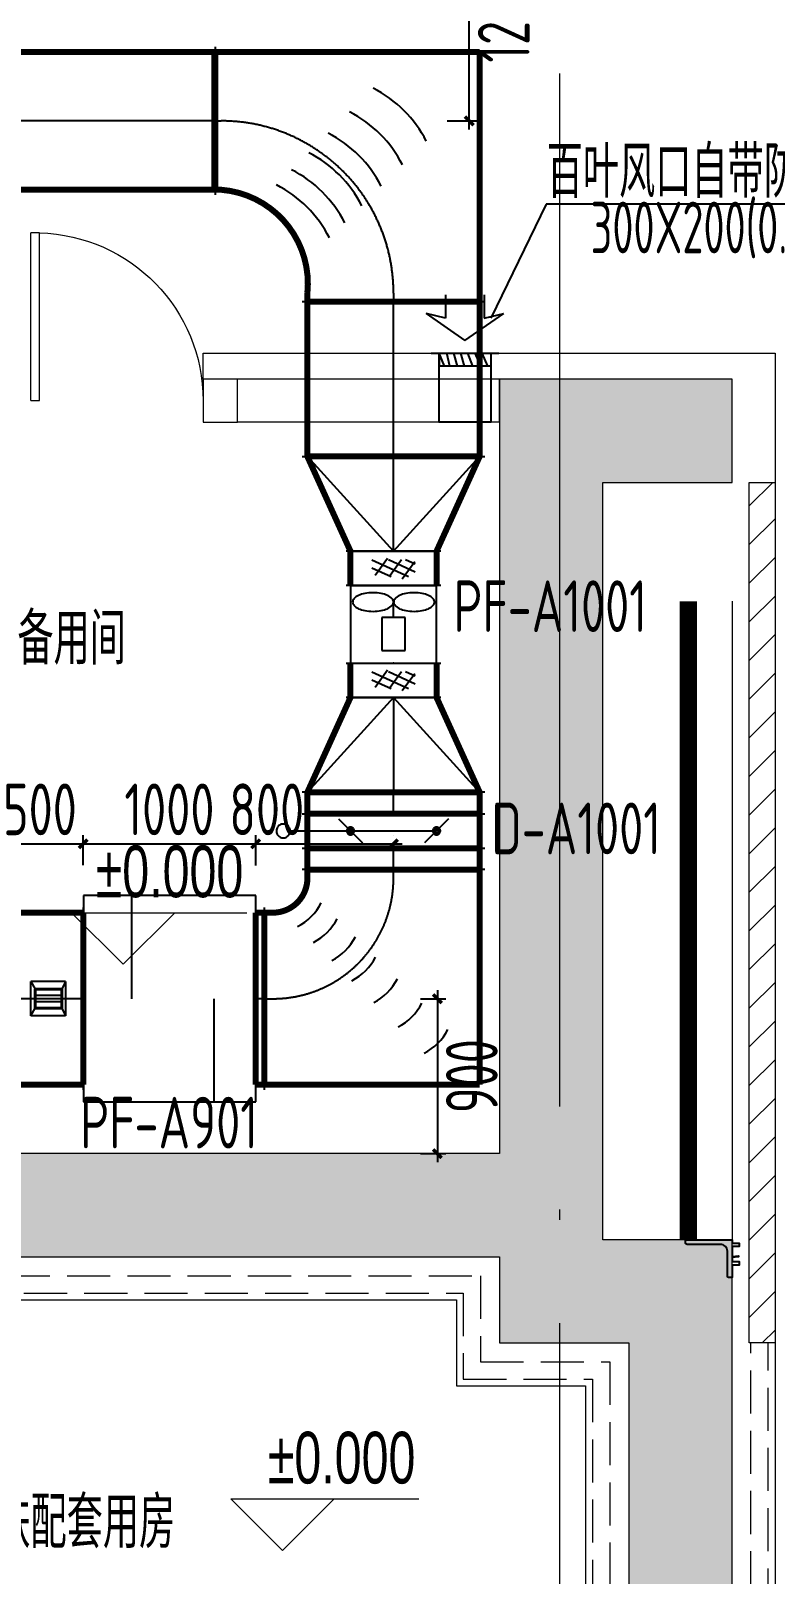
# Model space of a CAD drawing. Extents: x 4 to 13611208, y -605838 to 574722.
# Drawn here: x 12985439 to 12989759, y 413958 to 422925 of the extents above; entities that cross this region are included whole.
import ezdxf

# ---------------------------------------------------------------- set-up
doc = ezdxf.new("R2010")
doc.units = 0
doc.header["$LTSCALE"] = 1000
doc.header["$MEASUREMENT"] = 0
for name, pattern in [('CENTER2', [28.575, 19.05, -3.175, 3.175, -3.175]), ('DASH', [0.35, 0.25, -0.1]), ('DOTE', [2.42, 2, -0.2, 0.02, -0.2])]:
    doc.linetypes.add(name, pattern=pattern)
for name, color, linetype in [('DUCT-X-P中心线', 5, 'CENTER2'), ('DUCT-X-P标注', 7, 'Continuous'), ('DUCT-X-P法兰', 2, 'Continuous'), ('DUCT-X-P管', 31, 'Continuous'), ('DUCT-X-P管端线', 2, 'Continuous'), ('DUCT-X-P管设备', 7, 'Continuous'), ('DUCT-X-P阀门', 7, 'Continuous'), ('DUCT-X-P风口', 7, 'Continuous'), ('DUCT-X-S风口', 7, 'Continuous'), ('人防', 8, 'Continuous')]:
    doc.layers.add(name, color=color, linetype=linetype)
doc.layers.add('WALL', color=2, linetype='Continuous', lineweight=5)
doc.layers.add('建筑底图', color=8, linetype='Continuous', lineweight=13)
doc.styles.add('du', font='gbenor.shx', dxfattribs={"width": 0.8, "bigfont": 'hztxt.shx'})
doc.styles.add('rs9-hz', font='rs9.shx', dxfattribs={"width": 0.7, "height": 3.5, "bigfont": 'hztxt.shx'})
doc.dimstyles.new('67', dxfattribs={"dimscale": 100, "dimtxt": 3, "dimasz": 0.5, "dimexe": 0.5, "dimexo": 2, "dimgap": 0.5, "dimtad": 2, "dimdec": 0, "dimrnd": 5, "dimzin": 0, "dimdsep": 46, "dimtxsty": 'du', "dimblk": 'ARCHTICK', "dimcen": 0, "dimdle": 0.5, "dimclrd": 256, "dimclre": 256, "dimclrt": 256, "dimazin": 0, "dimtfac": 1, "dimtdec": 0, "dimtix": 1, "dimtmove": 2, "dimatfit": 3, "dimfxl": 100, "dimtolj": 1, "dimtzin": 0, "dimlwd": -1, "dimlwe": -1, "dimarcsym": 0})

# ---------------------------------------------------------------- blocks, each defined once
blk = doc.blocks.new('A$C123B4C03')
at = {"layer": '人防', "color": 8}
blk.add_lwpolyline([(0, 0), (0, -20.3), (40.5, -20.3), (40.5, -40.5), (0, -40.5), (0, -98.6), (37.8, -94.5), (37.8, -99.9), (0, -104), (0, -126.9), (40.5, -126.9), (40.5, -147.2), (0, -147.2), (0, -220), (-18, -220, -0.414214), (-27, -211), (-27, -67.5, 0.414214), (-67.5, -27), (-261, -27, -0.414214), (-270, -18), (-270, 0)], format="xyb", close=True, dxfattribs=at)
blk = doc.blocks.new('A$C0A712FB7')
at = {"layer": 'WALL', "color": 8, "ltscale": 2, "xscale": -1, "rotation": 90}
blk.add_blockref('A$C123B4C03', (0, 0), dxfattribs=at)
blk = doc.blocks.new('$DorLib2D$00000001')
for p, q in [((0.45, 0.975), (0.5, 0.975)), ((0.45, 0), (0.45, 0.975)), ((0.5, 0), (0.5, 0.975)), ((0.5, 0), (0.45, 0))]:
    blk.add_line(p, q)
at = {"lineweight": 13}
blk.add_arc((0.475, 0), 0.975, 91.46928, 180, dxfattribs=at)
blk = doc.blocks.new('3号出入口附属')
at = {"layer": '建筑底图'}
h = blk.add_hatch(dxfattribs=at)
h.set_pattern_fill('钢筋混凝土', color=8, scale=100, style=0)
h.set_pattern_definition([(45, (0, 0), (-176.7766953, 176.7766953), []), (50, (0, 0), (717.260183, -62.752135), [75, -825]), (355, (0, 0), (-138.751334, 752.192134), [60, -660]), (100.4514, (59.8, -5.2), (578.50938, 689.439542), [63.74019, -701.14211]), (46.1842, (0, 200), (1067.24105, -165.519014), [112.5, -1237.5]), (96.6356, (88.9, 186.2), (934.66271, 974.11787), [95.61029, -1051.713]), (351.1842, (0, 200), (934.66195, 974.1186), [90, -990]), (21, (100, 150), (596.907052, -402.61889), [75, -825]), (326, (100, 150), (243.31533, 725.150045), [60, -660]), (71.4514, (149.74, 116.45), (840.22263, 322.530497), [63.74019, -701.14211]), (37.5, (0, 0), (12.1598553, 332.893854), [0, -652, 0, -670, 0, -662.5]), (7.5, (0, 0), (263.069537, 394.411712), [0, -382, 0, -637, 0, -252.5]), (327.5, (-223, 0), (533.822436, -22.554872), [0, -250, 0, -780, 0, -1035]), (317.5, (-323, 0), (583.18617, 100.104982), [0, -325, 0, -518, 0, -735])])
h.paths.add_polyline_path([(11912754.3, 283768.3), (11912754.3, 273868.3), (11932334.3, 273868.3), (11932334.3, 272018.3), (11930772.1, 272018.3), (11930772.1, 271318.3), (11932934.3, 271318.3), (11932934.3, 275968.3), (11938354.3, 275968.3), (11938354.3, 275468.3), (11939104.3, 275468.3), (11939104.3, 271318.3), (11939704.3, 271318.3), (11939704.3, 276068.3), (11938954.3, 276068.3), (11938954.3, 280468.3), (11939704.3, 280468.3), (11939704.3, 281068.3), (11938354.3, 281068.3), (11938354.3, 276568.3), (11932434.3, 276568.3), (11932434.3, 274468.3), (11913354.3, 274468.3), (11913354.3, 283768.3)])
h = blk.add_hatch(dxfattribs=at)
h.set_pattern_fill('ANSI31', color=256, scale=100, style=0)
h.set_pattern_definition([(45, (3786635.08, -138189.62), (-112.2532015, 112.2532015), [])])
h.paths.add_polyline_path([(11939804.3, 280468.3), (11939954.3, 280468.3), (11939954.3, 275468.3), (11939804.3, 275468.3)])
at = {"layer": '建筑底图', "linetype": 'DOTE', "ltscale": 3}
blk.add_line((11938704.3, 269583), (11938704.3, 294100), dxfattribs=at)
at = {"layer": '建筑底图', "ltscale": 3}
blk.add_line((11936634.3, 281068.3), (11936634.3, 281218.3), dxfattribs=at)
at = {"layer": '建筑底图'}
for p, q in [((11936834.3, 281068.3), (11936634.3, 281068.3)), ((11936634.3, 281068.3), (11936634.3, 280818.3)), ((11938354.3, 281068.3), (11936834.3, 281068.3)), ((11936834.3, 280818.3), (11936834.3, 281068.3)), ((11939704.3, 281068.3), (11938354.3, 281068.3)), ((11938354.3, 281068.3), (11938354.3, 276568.3)), ((11938354.3, 280818.3), (11938354.3, 281068.3)), ((11939704.3, 280468.3), (11939704.3, 281068.3)), ((11936634.3, 280818.3), (11936834.3, 280818.3)), ((11938354.3, 280818.3), (11936834.3, 280818.3)), ((11938954.3, 276068.3), (11938954.3, 280468.3)), ((11938954.3, 280468.3), (11939704.3, 280468.3)), ((11939704.3, 276068.3), (11938954.3, 276068.3)), ((11939704.3, 271318.3), (11939704.3, 276068.3)), ((11938354.3, 275968.3), (11938354.3, 275468.3)), ((11938354.3, 275468.3), (11939104.3, 275468.3)), ((11939104.3, 275468.3), (11939104.3, 271318.3))]:
    blk.add_line(p, q, dxfattribs=at)
at = {"layer": '建筑底图', "color": 8}
for p, q in [((11939704.3, 279778.1), (11939704.3, 276068.3)), ((11936169.5, 277668.3), (11935869.5, 277968.3)), ((11935869.5, 277968.3), (11936888, 277968.3)), ((11936169.5, 277668.3), (11936469.5, 277968.3)), ((11938354.3, 276568.3), (11932434.3, 276568.3)), ((11932934.3, 275968.3), (11938354.3, 275968.3)), ((11937095, 274262), (11936795, 274562)), ((11936795, 274562), (11937887, 274562)), ((11937095, 274262), (11937395, 274562))]:
    blk.add_line(p, q, dxfattribs=at)
at = {"layer": '建筑底图', "ltscale": 3}
blk.add_lwpolyline([(11936634.3, 281218.3), (11939954.3, 281218.3), (11939954.3, 273625.5)], dxfattribs=at)
at = {"layer": '建筑底图'}
blk.add_lwpolyline([(11939804.3, 280468.3), (11939954.3, 280468.3), (11939954.3, 275468.3), (11939804.3, 275468.3)], close=True, dxfattribs=at)
at = {"layer": '建筑底图', "color": 8, "const_width": 100}
blk.add_lwpolyline([(11939450.3, 279778.1), (11939450.3, 276068.3)], dxfattribs=at)
at = {"layer": '建筑底图', "color": 8, "linetype": 'DASH'}
for points in [[(11933044.3, 271218.3), (11933044.3, 275858.3), (11938244.3, 275858.3), (11938244.3, 275358.3), (11938994.3, 275358.3), (11938994.3, 271208.3), (11939814.3, 271208.3), (11939814.3, 275468.3)], [(11933144.3, 271118.3), (11933144.3, 275758.3), (11938144.3, 275758.3), (11938144.3, 275258.3), (11938894.3, 275258.3), (11938894.3, 271108.3), (11939914.3, 271108.3), (11939914.3, 275468.3)]]:
    blk.add_lwpolyline(points, dxfattribs=at)
at = {"layer": '建筑底图', "color": 8, "ltscale": 3}
blk.add_lwpolyline([(11933184.3, 275718.3), (11938104.3, 275718.3), (11938104.3, 275218.3), (11938854.3, 275218.3), (11938854.3, 271068.3), (11939954.3, 271068.3), (11939954.3, 273988.3)], dxfattribs=at)
at = {"layer": '建筑底图', "ltscale": 3, "xscale": 1000, "yscale": -1000, "zscale": 1000, "rotation": 180}
blk.add_blockref('$DorLib2D$00000001', (11936134.3, 280943.3), dxfattribs=at)
at = {"layer": '建筑底图', "xscale": -1, "rotation": 89.99838009576109}
blk.add_blockref('A$C0A712FB7', (11939704.3, 276068.3), dxfattribs=at)
at = {"layer": '建筑底图', "color": 0, "style": 'rs9-hz', "width": 0.7}
for s, p in [('备用间', (11935555.9, 279410)), ('地铁配套用房', (11935212.1, 274275.5))]:
    blk.add_text(s, height=300, dxfattribs=at).set_placement(p)
at = {"layer": '建筑底图', "color": 8, "style": 'rs9-hz', "width": 0.7}
for p in [(11936010.5, 278058.3), (11937009.5, 274652)]:
    blk.add_text('%%P0.000', height=300, dxfattribs=at).set_placement(p)
blk = doc.blocks.new('_ArchTick')
at = {"color": 0, "linetype": 'ByBlock', "const_width": 0.4}
blk.add_lwpolyline([(-0.5, -0.5), (0.5, 0.5)], dxfattribs=at)
blk = doc.blocks.new('*D2305')
at = {"layer": 'DUCT-X-P标注', "transparency": 16777216}
for p, q in [((12985190.3, 418201.7), (12985791.9, 418201.7)), ((12985240.3, 418076.7), (12985240.3, 418251.7)), ((12985741.9, 418076.7), (12985741.9, 418251.7))]:
    blk.add_line(p, q, dxfattribs=at)
at = {"layer": 'DUCT-X-P标注', "transparency": 16777216, "xscale": 50, "yscale": 50, "zscale": 50, "rotation": 180}
blk.add_blockref('_ArchTick', (12985240.3, 418201.7), dxfattribs=at)
at = {"layer": 'DUCT-X-P标注', "transparency": 16777216, "xscale": 50, "yscale": 50, "zscale": 50}
blk.add_blockref('_ArchTick', (12985741.9, 418201.7), dxfattribs=at)
at = {"layer": 'DUCT-X-P标注', "transparency": 16777216, "insert": (12985491.1, 418401.7), "char_height": 300, "attachment_point": 5, "style": 'du'}
blk.add_mtext('\\A1;500', dxfattribs=at)
blk = doc.blocks.new('*D2308')
at = {"layer": 'DUCT-X-P标注', "transparency": 16777216}
for p, q in [((12987701.1, 417301.7), (12987848.2, 417301.7)), ((12987798.2, 417351.7), (12987798.2, 416351.7)), ((12987701.1, 416401.7), (12987848.2, 416401.7))]:
    blk.add_line(p, q, dxfattribs=at)
at = {"layer": 'DUCT-X-P标注', "transparency": 16777216, "xscale": 50, "yscale": 50, "zscale": 50}
for p, rotation in [((12987798.2, 417301.7), 90), ((12987798.2, 416401.7), 270)]:
    blk.add_blockref('_ArchTick', p, dxfattribs=dict(at, rotation=rotation))
at = {"layer": 'DUCT-X-P标注', "transparency": 16777216, "insert": (12987998.2, 416851.7), "char_height": 300, "attachment_point": 5, "rotation": 90, "style": 'du'}
blk.add_mtext('\\A1;900', dxfattribs=at)
blk = doc.blocks.new('*D2309')
at = {"layer": 'DUCT-X-P标注', "transparency": 16777216}
for p, q in [((12985691.9, 418201.7), (12986793.9, 418201.7)), ((12985741.9, 418076.7), (12985741.9, 418251.7)), ((12986743.9, 418076.3), (12986743.9, 418251.7))]:
    blk.add_line(p, q, dxfattribs=at)
at = {"layer": 'DUCT-X-P标注', "transparency": 16777216, "xscale": 50, "yscale": 50, "zscale": 50, "rotation": 180}
blk.add_blockref('_ArchTick', (12985741.9, 418201.7), dxfattribs=at)
at = {"layer": 'DUCT-X-P标注', "transparency": 16777216, "xscale": 50, "yscale": 50, "zscale": 50}
blk.add_blockref('_ArchTick', (12986743.9, 418201.7), dxfattribs=at)
at = {"layer": 'DUCT-X-P标注', "transparency": 16777216, "insert": (12986242.9, 418401.7), "char_height": 300, "attachment_point": 5, "style": 'du'}
blk.add_mtext('\\A1;1000', dxfattribs=at)
blk = doc.blocks.new('*D2310')
at = {"layer": 'DUCT-X-P标注', "transparency": 16777216}
for p, q in [((12987855.2, 423601.7), (12988033.6, 423601.7)), ((12987983.6, 422351.7), (12987983.6, 423651.7)), ((12987855.2, 422401.7), (12988033.6, 422401.7))]:
    blk.add_line(p, q, dxfattribs=at)
at = {"layer": 'DUCT-X-P标注', "transparency": 16777216, "xscale": 50, "yscale": 50, "zscale": 50}
for p, rotation in [((12987983.6, 423601.7), 90), ((12987983.6, 422401.7), 270)]:
    blk.add_blockref('_ArchTick', p, dxfattribs=dict(at, rotation=rotation))
at = {"layer": 'DUCT-X-P标注', "transparency": 16777216, "insert": (12988183.6, 423001.7), "char_height": 300, "attachment_point": 5, "rotation": 90, "style": 'du'}
blk.add_mtext('\\A1;1200', dxfattribs=at)
blk = doc.blocks.new('*D2320')
at = {"layer": 'DUCT-X-P标注', "transparency": 16777216}
for p, q in [((12986693.9, 418201.7), (12987593.7, 418201.7)), ((12986743.9, 418076.3), (12986743.9, 418251.7)), ((12987543.7, 418251.7), (12987543.7, 418251.7))]:
    blk.add_line(p, q, dxfattribs=at)
at = {"layer": 'DUCT-X-P标注', "transparency": 16777216, "xscale": 50, "yscale": 50, "zscale": 50, "rotation": 180}
blk.add_blockref('_ArchTick', (12986743.9, 418201.7), dxfattribs=at)
at = {"layer": 'DUCT-X-P标注', "transparency": 16777216, "xscale": 50, "yscale": 50, "zscale": 50}
blk.add_blockref('_ArchTick', (12987543.7, 418201.7), dxfattribs=at)
at = {"layer": 'DUCT-X-P标注', "transparency": 16777216, "insert": (12986807.9, 418401.7), "char_height": 300, "attachment_point": 5, "style": 'du'}
blk.add_mtext('\\A1;800', dxfattribs=at)
blk = doc.blocks.new('$轴流风机$00000011')
for p, q in [((-500, 500), (-500, -500)), ((500, 500), (-500, 500)), ((500, -500), (500, 500)), ((-339, 135), (-339, -135)), ((88, 135), (-339, 135)), ((88, -135), (88, 135)), ((88, 0), (288, 0)), ((-339, -135), (88, -135)), ((-500, -500), (500, -500))]:
    blk.add_line(p, q)
for centre, radius, start, end in [((462, 274), 291, 153.0603, 168.1126), ((355, 329), 170, 129.1821, 153.0603), ((288, 410), 64.8, 90, 129.1821), ((288, 410), 64.8, 50.8179, 90), ((222, 329), 170, 26.9397, 50.8179), ((115, 274), 291, 11.8874, 26.9397), ((633, 238), 465, 168.1126, 180), ((633, 238), 465, 180, 191.8874), ((-56, 238), 465, 0, 11.8874), ((-56, 238), 465, 348.1126, 0), ((462, 202), 291, 191.8874, 206.9397), ((355, 148), 170, 206.9397, 230.8179), ((288, 66), 64.8, 230.8179, 270), ((288, 66), 64.8, 270, 309.1821), ((222, 148), 170, 309.1821, 333.0603), ((115, 202), 291, 333.0603, 348.1126), ((633, -238), 465, 168.1126, 180), ((462, -202), 291, 153.0603, 168.1126), ((355, -148), 170, 129.1821, 153.0603), ((288, -66), 64.8, 90, 129.1821), ((288, -66), 64.8, 50.8179, 90), ((222, -148), 170, 26.9397, 50.8179), ((115, -202), 291, 11.8874, 26.9397), ((-56, -238), 465, 0, 11.8874), ((633, -238), 465, 180, 191.8874), ((462, -274), 291, 191.8874, 206.9397), ((115, -274), 291, 333.0603, 348.1126), ((-56, -238), 465, 348.1126, 0), ((355, -329), 170, 206.9397, 230.8179), ((288, -410), 64.8, 230.8179, 270), ((288, -410), 64.8, 270, 309.1821), ((222, -329), 170, 309.1821, 333.0603)]:
    blk.add_arc(centre, radius, start, end)
for p in [(-500, 0), (500, 0)]:
    blk.add_point(p)
blk = doc.blocks.new('$风口$00000108')
for p, q in [((-250, 135), (-190, 75)), ((-250, -135), (-250, 135)), ((250, 135), (200, 75)), ((250, 135), (250, -135)), ((200, 25), (-190, 25)), ((-250, -135), (-190, -75)), ((200, -25), (-190, -25)), ((200, -75), (250, -135)), ((250, -135), (-250, -135))]:
    blk.add_line(p, q)
at = {"linetype": 'Continuous'}
blk.add_line((250, 135), (-250, 135), dxfattribs=at)
at = {"lineweight": 40}
for p, q in [((-190, 75), (200, 75)), ((-190, -75), (-190, 75)), ((200, 75), (200, -75)), ((-190, -75), (200, -75))]:
    blk.add_line(p, q, dxfattribs=at)
blk = doc.blocks.new('$风口$00000149')
for p, q in [((100, 262), (100, -262)), ((408, 301), (200, 0)), ((373, 150), (408, 301)), ((0, -200), (0, 200)), ((0, 158), (100, 200)), ((100, 200), (0, 200)), ((0, 118), (100, 140)), ((552, 150), (373, 150)), ((0, 58), (100, 85)), ((0, 3), (100, 31)), ((200, 0), (408, -301)), ((0, -61), (100, -23)), ((0, -123), (100, -78)), ((100, -132), (0, -174)), ((100, -200), (0, -200)), ((552, -150), (373, -150)), ((373, -150), (408, -301))]:
    blk.add_line(p, q)

msp = doc.modelspace()

# ---------------------------------------------------------------- linework, layer by layer
at = {"layer": 'DUCT-X-P中心线'}
for p, q in [((12986508.5, 422401.7), (12983958.9, 422401.7)), ((12986493.7, 422401.7), (12986543.7, 422401.7)), ((12987543.7, 421401.7), (12987543.7, 421351.7)), ((12987543.7, 420452.3), (12987543.7, 421351.5)), ((12987543.7, 419902.1), (12987543.7, 420452.1)), ((12987543.7, 419051.3), (12987543.7, 418501.3)), ((12987543.7, 418376.7), (12987543.7, 418501.1)), ((12987543.7, 418051.9), (12987543.7, 418176.3)), ((12987543.7, 418001.7), (12987543.7, 418051.7)), ((12985743.5, 417301.7), (12978988.9, 417301.7)), ((12986793.5, 417301.7), (12986743.9, 417301.7)), ((12986793.7, 417301.7), (12986843.7, 417301.7))]:
    msp.add_line(p, q, dxfattribs=at)
for centre, radius, start, end in [((12986543.7, 421401.7), 1000, 0, 90), ((12986843.7, 418001.7), 700, 270, 0)]:
    msp.add_arc(centre, radius, start, end, dxfattribs=at)
at = {"layer": 'DUCT-X-P标注'}
for p, q in [((12988430.1, 421917.3), (12988108.5, 421256, 3500)), ((12990333.6, 421917.3), (12988430.1, 421917.3))]:
    msp.add_line(p, q, dxfattribs=at)
at = {"layer": 'DUCT-X-P法兰'}
for p, q in [((12986508.6, 422831.7), (12986508.6, 421971.7)), ((12987013.7, 421351.6), (12988073.7, 421351.6)), ((12987013.7, 420452.2), (12988073.7, 420452.2)), ((12987818.7, 419902), (12987268.7, 419902)), ((12987818.7, 419701.8), (12987268.7, 419701.8)), ((12987268.7, 419251.6), (12987818.7, 419251.6)), ((12987818.7, 419051.4), (12987268.7, 419051.4)), ((12988073.7, 418501.2), (12987013.7, 418501.2)), ((12987013.7, 418376.6), (12988073.7, 418376.6)), ((12987013.7, 418176.4), (12988073.7, 418176.4)), ((12988073.7, 418051.8), (12987013.7, 418051.8)), ((12985743.6, 416771.7), (12985743.6, 417831.7)), ((12986743.8, 416771.7), (12986743.8, 417831.7)), ((12986793.6, 417831.7), (12986793.6, 416771.7))]:
    msp.add_line(p, q, dxfattribs=at)
at = {"layer": 'DUCT-X-P法兰', "color": 18, "true_color": 0x000000}
for p in [(12986508.5, 422401.7, 3715), (12986508.7, 422401.7, 3715), (12987543.7, 421351.7, 3650), (12987543.7, 421351.5, 3650), (12987543.7, 420452.3, 3650), (12987543.7, 420452.1, 3650), (12987543.7, 419902.1, 3650), (12987543.7, 419901.9, 3650), (12987543.7, 419701.9, 3650), (12987543.7, 419701.7, 3650), (12987543.7, 419251.7, 3650), (12987543.7, 419251.5, 3650), (12987543.7, 419051.5, 3650), (12987543.7, 419051.3, 3650), (12987543.7, 418501.3, 3650), (12987543.7, 418501.1, 3650), (12987543.7, 418376.7, 3650), (12987543.7, 418376.5, 3650), (12987543.7, 418176.5, 3650), (12987543.7, 418176.3, 3650), (12987543.7, 418051.9, 3650), (12987543.7, 418051.7, 3650), (12985743.5, 417301.7, 3650), (12985743.7, 417301.7, 3650), (12986743.7, 417301.7, 3650), (12986743.9, 417301.7, 3650), (12986793.5, 417301.7, 3650), (12986793.7, 417301.7, 3650)]:
    msp.add_point(p, dxfattribs=at)
at = {"layer": 'DUCT-X-P管'}
for p, q in [((12987543.7, 419902.1), (12987043.7, 420452.1)), ((12987543.7, 419902.1), (12988043.7, 420452.1)), ((12987543.7, 419051.3), (12987043.7, 418501.3)), ((12987543.7, 419051.3), (12988043.7, 418501.3))]:
    msp.add_line(p, q, dxfattribs=at)
at = {"layer": 'DUCT-X-P管', "const_width": 35}
for points in [[(12986508.5, 422801.7), (12983958.9, 422801.7)], [(12986493.7, 422801.7), (12988043.7, 422801.7)], [(12986508.5, 422001.7), (12986508.5, 422801.7)], [(12988043.7, 422801.7), (12988043.7, 421351.7)], [(12983958.9, 422001.7), (12986508.5, 422001.7)], [(12986543.7, 422001.7), (12986493.7, 422001.7)], [(12987043.7, 421351.7), (12987043.7, 421401.7)], [(12988043.7, 421351.5), (12987043.7, 421351.5)], [(12987043.7, 421351.5), (12987043.7, 420452.3)], [(12988043.7, 420452.3), (12988043.7, 421351.5)], [(12987043.7, 420452.3), (12988043.7, 420452.3)], [(12987293.7, 419902.1), (12987043.7, 420452.1)], [(12987793.7, 419902.1), (12988043.7, 420452.1)], [(12987293.7, 419701.9), (12987293.7, 419901.9)], [(12987793.7, 419901.9), (12987793.7, 419701.9)], [(12987293.7, 419051.5), (12987293.7, 419251.5)], [(12987793.7, 419251.5), (12987793.7, 419051.5)], [(12987293.7, 419051.3), (12987043.7, 418501.3)], [(12987793.7, 419051.3), (12988043.7, 418501.3)], [(12988043.7, 418501.1), (12987043.7, 418501.1)], [(12987043.7, 418501.1), (12987043.7, 418376.7)], [(12988043.7, 418376.7), (12988043.7, 418501.1)], [(12987043.7, 418376.7), (12988043.7, 418376.7)], [(12987043.7, 418176.5), (12987043.7, 418376.5)], [(12988043.7, 418376.5), (12988043.7, 418176.5)], [(12988043.7, 418176.3), (12987043.7, 418176.3)], [(12987043.7, 418176.3), (12987043.7, 418051.9)], [(12988043.7, 418051.9), (12988043.7, 418176.3)], [(12987043.7, 418051.9), (12988043.7, 418051.9)], [(12987043.7, 418051.7), (12987043.7, 418001.7)], [(12988043.7, 416801.7), (12988043.7, 418051.7)], [(12985743.5, 417801.7), (12978988.9, 417801.7)], [(12985743.5, 416801.7), (12985743.5, 417801.7)], [(12986793.5, 417801.7), (12986743.9, 417801.7)], [(12986743.9, 417801.7), (12986743.9, 416801.7)], [(12986793.5, 416801.7), (12986793.5, 417801.7)], [(12986843.7, 417801.7), (12986793.7, 417801.7)], [(12978988.9, 416801.7), (12985743.5, 416801.7)], [(12986743.9, 416801.7), (12986793.5, 416801.7)], [(12986793.7, 416801.7), (12988043.7, 416801.7)]]:
    msp.add_lwpolyline(points, dxfattribs=at)
msp.add_lwpolyline([(12987043.7, 421401.7, 0.420011), (12986543.7, 422001.7)], format="xyb", dxfattribs=at)
at = {"layer": 'DUCT-X-P管', "extrusion": (0, 0, -1), "const_width": 35}
msp.add_lwpolyline([(-12987043.7, 418001.7, 0.414214), (-12986843.7, 417801.7)], format="xyb", dxfattribs=at)
at = {"layer": 'DUCT-X-P管', "color": 18, "true_color": 0x000000}
for p in [(12986493.7, 422401.7, 3715), (12987543.7, 421351.7, 3650), (12987543.7, 420452.1, 3650), (12987543.7, 419902.1, 3650), (12987543.7, 419051.3, 3650), (12987543.7, 418501.3, 3650), (12987543.7, 418051.7, 3650), (12986793.7, 417301.7, 3650)]:
    msp.add_point(p, dxfattribs=at)
at = {"layer": 'DUCT-X-P管端线'}
for p, q in [((12986493.7, 422001.7), (12986493.7, 422801.7)), ((12988043.7, 421351.7), (12987043.7, 421351.7)), ((12988043.7, 420452.1), (12987043.7, 420452.1)), ((12987293.7, 419902.1), (12987793.7, 419902.1)), ((12987293.7, 419901.9), (12987793.7, 419901.9)), ((12987293.7, 419701.9), (12987793.7, 419701.9)), ((12987293.7, 419251.5), (12987793.7, 419251.5)), ((12987293.7, 419051.5), (12987793.7, 419051.5)), ((12987793.7, 419051.3), (12987293.7, 419051.3)), ((12987043.7, 418501.3), (12988043.7, 418501.3)), ((12987043.7, 418376.5), (12988043.7, 418376.5)), ((12987043.7, 418176.5), (12988043.7, 418176.5)), ((12988043.7, 418051.7), (12987043.7, 418051.7)), ((12985743.7, 416801.7), (12985743.7, 417801.7)), ((12986743.7, 416801.7), (12986743.7, 417801.7)), ((12986793.7, 417801.7), (12986793.7, 416801.7))]:
    msp.add_line(p, q, dxfattribs=at)
for centre, radius, start, end in [((12987105.9, 421963.8), 705, 27, 63), ((12986968, 421825.9), 705, 27, 63), ((12986844.3, 421702.2), 705, 27, 63), ((12986731.1, 421589), 705, 27, 63), ((12986632.1, 421490), 705, 27, 63), ((12986543.7, 421401.7), 705, 27, 63), ((12986843.7, 418001.7), 315, 297, 333), ((12986935.7, 417909.7), 315, 297, 333), ((12987041.7, 417803.7), 315, 297, 333), ((12987158.4, 417687), 315, 297, 333), ((12987285.7, 417559.7), 315, 297, 333), ((12987427.1, 417418.3), 315, 297, 333), ((12987579.1, 417266.3), 315, 297, 333)]:
    msp.add_arc(centre, radius, start, end, dxfattribs=at)
at = {"layer": 'DUCT-X-P阀门'}
for p, q in [((12987630.7, 419751.9), (12987418.7, 419849.8)), ((12987509.2, 419860), (12987437.1, 419760)), ((12987668.7, 419780.5), (12987514.2, 419851.9)), ((12987590.2, 419851.9), (12987518, 419751.9)), ((12987666.8, 419840.2), (12987594.6, 419740.2)), ((12987668.7, 419826.7), (12987614.2, 419851.9)), ((12987530.7, 419751.9), (12987418.7, 419803.6)), ((12987630.7, 419101.5), (12987418.7, 419199.4)), ((12987509.2, 419209.6), (12987437.1, 419109.6)), ((12987668.7, 419130.1), (12987514.2, 419201.5)), ((12987590.2, 419201.5), (12987518, 419101.5)), ((12987666.8, 419189.8), (12987594.6, 419089.8)), ((12987668.7, 419176.3), (12987614.2, 419201.5)), ((12987530.7, 419101.5), (12987418.7, 419153.2)), ((12986864.3, 418283.4), (12986863.8, 418277.8)), ((12986865.7, 418288.8), (12986864.3, 418283.4)), ((12986867.8, 418294), (12986865.7, 418288.8)), ((12986870.6, 418298.8), (12986867.8, 418294)), ((12986874, 418303.2), (12986870.6, 418298.8)), ((12986878, 418307.1), (12986874, 418303.2)), ((12986882.5, 418310.4), (12986878, 418307.1)), ((12986887.5, 418313), (12986882.5, 418310.4)), ((12986892.7, 418314.9), (12986887.5, 418313)), ((12986898.2, 418316.1), (12986892.7, 418314.9)), ((12986903.7, 418316.5), (12986898.2, 418316.1)), ((12986909.3, 418316.1), (12986903.7, 418316.5)), ((12986914.8, 418314.9), (12986909.3, 418316.1)), ((12986920, 418313), (12986914.8, 418314.9)), ((12986924.9, 418310.4), (12986920, 418313)), ((12986929.4, 418307.1), (12986924.9, 418310.4)), ((12986933.5, 418303.2), (12986929.4, 418307.1)), ((12986936.9, 418298.8), (12986933.5, 418303.2)), ((12986939.7, 418294), (12986936.9, 418298.8)), ((12986941.8, 418288.8), (12986939.7, 418294)), ((12986943.1, 418283.4), (12986941.8, 418288.8)), ((12986943.7, 418277.8), (12986943.1, 418283.4)), ((12987223.7, 418346.5), (12987363.7, 418206.5)), ((12987272.4, 418282.5), (12987271.7, 418278.5)), ((12987273.9, 418286.3), (12987272.4, 418282.5)), ((12987276, 418289.8), (12987273.9, 418286.3)), ((12987278.8, 418292.8), (12987276, 418289.8)), ((12987282.1, 418295.3), (12987278.8, 418292.8)), ((12987280.1, 418282.7), (12987279.1, 418280)), ((12987281.5, 418285.2), (12987280.1, 418282.7)), ((12987283.4, 418287.3), (12987281.5, 418285.2)), ((12987285.7, 418297.1), (12987282.1, 418295.3)), ((12987285.6, 418289.1), (12987283.4, 418287.3)), ((12987285, 418282.7), (12987284, 418280.9)), ((12987286.3, 418284.2), (12987285, 418282.7)), ((12987288.2, 418290.4), (12987285.6, 418289.1)), ((12987289.7, 418298.2), (12987285.7, 418297.1)), ((12987287.9, 418285.5), (12987286.3, 418284.2)), ((12987289.7, 418286.4), (12987287.9, 418285.5)), ((12987290.9, 418291.2), (12987288.2, 418290.4)), ((12987293.7, 418298.6), (12987289.7, 418298.2)), ((12987291.7, 418287), (12987289.7, 418286.4)), ((12987293.7, 418291.5), (12987290.9, 418291.2)), ((12987293.7, 418287.2), (12987291.7, 418287)), ((12987297.8, 418298.2), (12987293.7, 418298.6)), ((12987296.6, 418291.2), (12987293.7, 418291.5)), ((12987295.8, 418287), (12987293.7, 418287.2)), ((12987297.7, 418286.4), (12987295.8, 418287)), ((12987299.3, 418290.4), (12987296.6, 418291.2)), ((12987299.5, 418285.5), (12987297.7, 418286.4)), ((12987301.7, 418297.1), (12987297.8, 418298.2)), ((12987301.8, 418289.1), (12987299.3, 418290.4)), ((12987301.1, 418284.2), (12987299.5, 418285.5)), ((12987302.5, 418282.7), (12987301.1, 418284.2)), ((12987305.4, 418295.3), (12987301.7, 418297.1)), ((12987304.1, 418287.3), (12987301.8, 418289.1)), ((12987303.5, 418280.9), (12987302.5, 418282.7)), ((12987306, 418285.2), (12987304.1, 418287.3)), ((12987308.7, 418292.8), (12987305.4, 418295.3)), ((12987307.4, 418282.7), (12987306, 418285.2)), ((12987308.3, 418280), (12987307.4, 418282.7)), ((12987311.4, 418289.8), (12987308.7, 418292.8)), ((12987313.6, 418286.3), (12987311.4, 418289.8)), ((12987315, 418282.5), (12987313.6, 418286.3)), ((12987315.8, 418278.5), (12987315, 418282.5)), ((12987863.7, 418346.5), (12987723.7, 418206.5)), ((12987772.4, 418282.5), (12987771.7, 418278.5)), ((12987773.9, 418286.3), (12987772.4, 418282.5)), ((12987776, 418289.8), (12987773.9, 418286.3)), ((12987778.8, 418292.8), (12987776, 418289.8)), ((12987782.1, 418295.3), (12987778.8, 418292.8)), ((12987780.1, 418282.7), (12987779.1, 418280)), ((12987781.5, 418285.2), (12987780.1, 418282.7)), ((12987783.4, 418287.3), (12987781.5, 418285.2)), ((12987785.7, 418297.1), (12987782.1, 418295.3)), ((12987785.6, 418289.1), (12987783.4, 418287.3)), ((12987785, 418282.7), (12987784, 418280.9)), ((12987786.3, 418284.2), (12987785, 418282.7)), ((12987788.2, 418290.4), (12987785.6, 418289.1)), ((12987789.7, 418298.2), (12987785.7, 418297.1)), ((12987787.9, 418285.5), (12987786.3, 418284.2)), ((12987789.7, 418286.4), (12987787.9, 418285.5)), ((12987790.9, 418291.2), (12987788.2, 418290.4)), ((12987793.7, 418298.6), (12987789.7, 418298.2)), ((12987791.7, 418287), (12987789.7, 418286.4)), ((12987793.7, 418291.5), (12987790.9, 418291.2)), ((12987793.7, 418287.2), (12987791.7, 418287)), ((12987797.8, 418298.2), (12987793.7, 418298.6)), ((12987796.6, 418291.2), (12987793.7, 418291.5)), ((12987795.8, 418287), (12987793.7, 418287.2)), ((12987797.7, 418286.4), (12987795.8, 418287)), ((12987799.3, 418290.4), (12987796.6, 418291.2)), ((12987799.5, 418285.5), (12987797.7, 418286.4)), ((12987801.7, 418297.1), (12987797.8, 418298.2)), ((12987801.8, 418289.1), (12987799.3, 418290.4)), ((12987801.1, 418284.2), (12987799.5, 418285.5)), ((12987802.5, 418282.7), (12987801.1, 418284.2)), ((12987805.4, 418295.3), (12987801.7, 418297.1)), ((12987804.1, 418287.3), (12987801.8, 418289.1)), ((12987803.5, 418280.9), (12987802.5, 418282.7)), ((12987806, 418285.2), (12987804.1, 418287.3)), ((12987808.7, 418292.8), (12987805.4, 418295.3)), ((12987807.4, 418282.7), (12987806, 418285.2)), ((12987808.3, 418280), (12987807.4, 418282.7)), ((12987811.4, 418289.8), (12987808.7, 418292.8)), ((12987813.6, 418286.3), (12987811.4, 418289.8)), ((12987815, 418282.5), (12987813.6, 418286.3)), ((12987815.8, 418278.5), (12987815, 418282.5)), ((12986863.8, 418277.8), (12986864, 418272.3)), ((12986864, 418272.3), (12986864.9, 418266.8)), ((12986864.9, 418266.8), (12986866.6, 418261.5)), ((12986866.6, 418261.5), (12986869.1, 418256.5)), ((12986869.1, 418256.5), (12986872.2, 418251.8)), ((12986872.2, 418251.8), (12986875.9, 418247.7)), ((12986875.9, 418247.7), (12986880.2, 418244.1)), ((12986880.2, 418244.1), (12986885, 418241.1)), ((12986885, 418241.1), (12986890.1, 418238.9)), ((12986890.1, 418238.9), (12986895.4, 418237.3)), ((12986895.4, 418237.3), (12986900.9, 418236.6)), ((12986900.9, 418236.6), (12986906.5, 418236.6)), ((12986906.5, 418236.6), (12986912, 418237.3)), ((12986912, 418237.3), (12986917.4, 418238.9)), ((12986917.4, 418238.9), (12986922.5, 418241.1)), ((12986922.5, 418241.1), (12986927.2, 418244.1)), ((12986927.2, 418244.1), (12986931.5, 418247.7)), ((12986931.5, 418247.7), (12986935.3, 418251.8)), ((12986935.3, 418251.8), (12986938.4, 418256.5)), ((12986938.4, 418256.5), (12986940.8, 418261.5)), ((12986940.8, 418261.5), (12986942.5, 418266.8)), ((12986942.5, 418266.8), (12986943.5, 418272.3)), ((12986943.5, 418272.3), (12986943.7, 418277.8)), ((12986943.7, 418276.5), (12987043.7, 418276.5)), ((12987043.7, 418276.5), (12987543.7, 418276.5)), ((12987271.7, 418278.5), (12987271.7, 418274.4)), ((12987271.7, 418274.4), (12987272.4, 418270.4)), ((12987272.4, 418270.4), (12987273.9, 418266.6)), ((12987273.9, 418266.6), (12987276, 418263.1)), ((12987276, 418263.1), (12987278.8, 418260.1)), ((12987279.1, 418280), (12987278.7, 418277.2)), ((12987278.7, 418277.2), (12987278.9, 418274.3)), ((12987278.8, 418260.1), (12987282.1, 418257.6)), ((12987278.9, 418274.3), (12987279.6, 418271.5)), ((12987279.6, 418271.5), (12987280.7, 418268.9)), ((12987280.7, 418268.9), (12987282.4, 418266.6)), ((12987282.1, 418257.6), (12987285.7, 418255.8)), ((12987282.4, 418266.6), (12987284.5, 418264.7)), ((12987283.3, 418279), (12987283, 418277)), ((12987283, 418277), (12987283.1, 418274.9)), ((12987283.1, 418274.9), (12987283.6, 418272.9)), ((12987284, 418280.9), (12987283.3, 418279)), ((12987283.6, 418272.9), (12987284.4, 418271.1)), ((12987284.4, 418271.1), (12987285.6, 418269.4)), ((12987284.5, 418264.7), (12987286.9, 418263.1)), ((12987285.6, 418269.4), (12987287.1, 418268)), ((12987285.7, 418255.8), (12987289.7, 418254.7)), ((12987286.9, 418263.1), (12987289.5, 418262.1)), ((12987287.1, 418268), (12987288.8, 418266.9)), ((12987288.8, 418266.9), (12987290.7, 418266.2)), ((12987289.5, 418262.1), (12987292.3, 418261.5)), ((12987289.7, 418254.7), (12987293.7, 418254.3)), ((12987290.7, 418266.2), (12987292.7, 418265.8)), ((12987292.3, 418261.5), (12987295.2, 418261.5)), ((12987292.7, 418265.8), (12987294.8, 418265.8)), ((12987293.7, 418276.5), (12987793.7, 418276.5)), ((12987293.7, 418254.3), (12987297.8, 418254.7)), ((12987294.8, 418265.8), (12987296.8, 418266.2)), ((12987295.2, 418261.5), (12987298, 418262.1)), ((12987296.8, 418266.2), (12987298.6, 418266.9)), ((12987297.8, 418254.7), (12987301.7, 418255.8)), ((12987298, 418262.1), (12987300.6, 418263.1)), ((12987298.6, 418266.9), (12987300.4, 418268)), ((12987300.4, 418268), (12987301.8, 418269.4)), ((12987300.6, 418263.1), (12987303, 418264.7)), ((12987301.7, 418255.8), (12987305.4, 418257.6)), ((12987301.8, 418269.4), (12987303, 418271.1)), ((12987303, 418271.1), (12987303.9, 418272.9)), ((12987303, 418264.7), (12987305.1, 418266.6)), ((12987304.2, 418279), (12987303.5, 418280.9)), ((12987303.9, 418272.9), (12987304.4, 418274.9)), ((12987304.5, 418277), (12987304.2, 418279)), ((12987304.4, 418274.9), (12987304.5, 418277)), ((12987305.1, 418266.6), (12987306.7, 418268.9)), ((12987305.4, 418257.6), (12987308.7, 418260.1)), ((12987306.7, 418268.9), (12987307.9, 418271.5)), ((12987307.9, 418271.5), (12987308.6, 418274.3)), ((12987308.7, 418277.2), (12987308.3, 418280)), ((12987308.6, 418274.3), (12987308.7, 418277.2)), ((12987308.7, 418260.1), (12987311.4, 418263.1)), ((12987311.4, 418263.1), (12987313.6, 418266.6)), ((12987313.6, 418266.6), (12987315, 418270.4)), ((12987315, 418270.4), (12987315.8, 418274.4)), ((12987315.8, 418274.4), (12987315.8, 418278.5)), ((12987771.7, 418278.5), (12987771.7, 418274.4)), ((12987771.7, 418274.4), (12987772.4, 418270.4)), ((12987772.4, 418270.4), (12987773.9, 418266.6)), ((12987773.9, 418266.6), (12987776, 418263.1)), ((12987776, 418263.1), (12987778.8, 418260.1)), ((12987779.1, 418280), (12987778.7, 418277.2)), ((12987778.7, 418277.2), (12987778.9, 418274.3)), ((12987778.8, 418260.1), (12987782.1, 418257.6)), ((12987778.9, 418274.3), (12987779.6, 418271.5)), ((12987779.6, 418271.5), (12987780.7, 418268.9)), ((12987780.7, 418268.9), (12987782.4, 418266.6)), ((12987782.1, 418257.6), (12987785.7, 418255.8)), ((12987782.4, 418266.6), (12987784.5, 418264.7)), ((12987783.3, 418279), (12987783, 418277)), ((12987783, 418277), (12987783.1, 418274.9)), ((12987783.1, 418274.9), (12987783.6, 418272.9)), ((12987784, 418280.9), (12987783.3, 418279)), ((12987783.6, 418272.9), (12987784.4, 418271.1)), ((12987784.4, 418271.1), (12987785.6, 418269.4)), ((12987784.5, 418264.7), (12987786.9, 418263.1)), ((12987785.6, 418269.4), (12987787.1, 418268)), ((12987785.7, 418255.8), (12987789.7, 418254.7)), ((12987786.9, 418263.1), (12987789.5, 418262.1)), ((12987787.1, 418268), (12987788.8, 418266.9)), ((12987788.8, 418266.9), (12987790.7, 418266.2)), ((12987789.5, 418262.1), (12987792.3, 418261.5)), ((12987789.7, 418254.7), (12987793.7, 418254.3)), ((12987790.7, 418266.2), (12987792.7, 418265.8)), ((12987792.3, 418261.5), (12987795.2, 418261.5)), ((12987792.7, 418265.8), (12987794.8, 418265.8)), ((12987793.7, 418254.3), (12987797.8, 418254.7)), ((12987794.8, 418265.8), (12987796.8, 418266.2)), ((12987795.2, 418261.5), (12987798, 418262.1)), ((12987796.8, 418266.2), (12987798.6, 418266.9)), ((12987797.8, 418254.7), (12987801.7, 418255.8)), ((12987798, 418262.1), (12987800.6, 418263.1)), ((12987798.6, 418266.9), (12987800.4, 418268)), ((12987800.4, 418268), (12987801.8, 418269.4)), ((12987800.6, 418263.1), (12987803, 418264.7)), ((12987801.7, 418255.8), (12987805.4, 418257.6)), ((12987801.8, 418269.4), (12987803, 418271.1)), ((12987803, 418271.1), (12987803.9, 418272.9)), ((12987803, 418264.7), (12987805.1, 418266.6)), ((12987804.2, 418279), (12987803.5, 418280.9)), ((12987803.9, 418272.9), (12987804.4, 418274.9)), ((12987804.5, 418277), (12987804.2, 418279)), ((12987804.4, 418274.9), (12987804.5, 418277)), ((12987805.1, 418266.6), (12987806.7, 418268.9)), ((12987805.4, 418257.6), (12987808.7, 418260.1)), ((12987806.7, 418268.9), (12987807.9, 418271.5)), ((12987807.9, 418271.5), (12987808.6, 418274.3)), ((12987808.7, 418277.2), (12987808.3, 418280)), ((12987808.6, 418274.3), (12987808.7, 418277.2)), ((12987808.7, 418260.1), (12987811.4, 418263.1)), ((12987811.4, 418263.1), (12987813.6, 418266.6)), ((12987813.6, 418266.6), (12987815, 418270.4)), ((12987815, 418270.4), (12987815.8, 418274.4)), ((12987815.8, 418274.4), (12987815.8, 418278.5)), ((12985743.7, 417901.7), (12985743.7, 416701.7)), ((12986743.7, 417901.7), (12985743.7, 417901.7)), ((12986021.8, 417901.7), (12986021.8, 417301.7)), ((12986743.7, 416701.7), (12986743.7, 417901.7)), ((12986502.3, 416701.7), (12986502.3, 417301.7)), ((12985743.7, 416701.7), (12986743.7, 416701.7))]:
    msp.add_line(p, q, dxfattribs=at)
at = {"layer": 'DUCT-X-S风口', "elevation": 0}
msp.add_lwpolyline([(12987808.2, 421051.7), (12988108.7, 421051.7), (12988108.7, 420651.7), (12987808.2, 420651.7)], close=True, dxfattribs=at)

# ---------------------------------------------------------------- block references
at = {"layer": 'DUCT-X-P管设备', "xscale": 0.45, "yscale": 0.5, "zscale": 500, "rotation": 90}
msp.add_blockref('$轴流风机$00000011', (12987543.7, 419476.7, 3650), dxfattribs=at)
at = {"layer": 'DUCT-X-P风口', "xscale": 0.4, "yscale": 0.7407407407407408}
msp.add_blockref('$风口$00000108', (12985538.7, 417301.7, 2650), dxfattribs=at)
at = {"layer": 'DUCT-X-S风口', "xscale": 0.75, "yscale": 0.75, "rotation": 90}
msp.add_blockref('$风口$00000149', (12987958.3, 420976.7, 3500), dxfattribs=at)
at = {"layer": '建筑底图'}
msp.add_blockref('3号出入口附属', (1049804.4, 139833.3), dxfattribs=at)

# ---------------------------------------------------------------- texts
at = {"layer": 'DUCT-X-P标注', "style": 'du'}
for s, width, p in [('百叶风口自带防火阀', 0.7, (12988433, 421954.9)), ('300X200(0.40)', 0.7, (12988688.1, 421632.5)), ('PF-A1001', 0.8, (12987891.4, 419432.2, 665)), ('D-A1001', 0.8, (12988111.6, 418141.1, 665)), ('PF-A901', 0.8, (12985725.2, 416431.9, 665))]:
    msp.add_text(s, height=300, dxfattribs=dict(at, width=width)).set_placement(p)

# ---------------------------------------------------------------- dimensions: what is measured, and where the dimension line sits
at = {"layer": 'DUCT-X-P标注'}
for base, p1, p2, picture, middle in [((12987983.6, 423601.7), (12987655.2, 422401.7, 2950), (12987655.2, 423601.7), '*D2310', (12988183.6, 423001.7)), ((12987798.2, 416401.7), (12987501.1, 417301.7, 2600), (12987501.1, 416401.7), '*D2308', (12987998.2, 416851.7))]:
    dim = msp.add_linear_dim(base=base, p1=p1, p2=p2, angle=90, dimstyle='67', dxfattribs=at)
    dim.commit()
    dim.dimension.update_dxf_attribs({"geometry": picture, "text_midpoint": middle})
for base, p1, p2, picture, middle in [((12985741.9, 418201.7, -7880), (12985240.3, 417876.7, -5240), (12985741.9, 417876.7, -7880), '*D2305', (12985491.1, 418401.7, -7880)), ((12986743.9, 418201.7), (12985741.9, 417876.7, -7880), (12986743.9, 417876.3, 3650), '*D2309', (12986242.9, 418401.7))]:
    dim = msp.add_linear_dim(base=base, p1=p1, p2=p2, dimstyle='67', dxfattribs=at)
    dim.commit()
    dim.dimension.update_dxf_attribs({"geometry": picture, "text_midpoint": middle})
dim = msp.add_linear_dim(base=(12987543.7, 418201.7), p1=(12986743.9, 417876.3, 3650), p2=(12987543.7, 418051.7, 3650), dimstyle='67', dxfattribs=at)
dim.commit()
dim.dimension.update_dxf_attribs({"geometry": '*D2320', "text_midpoint": (12986807.9, 418401.7), "dimtype": 160})

doc.saveas('drawing.dxf')
